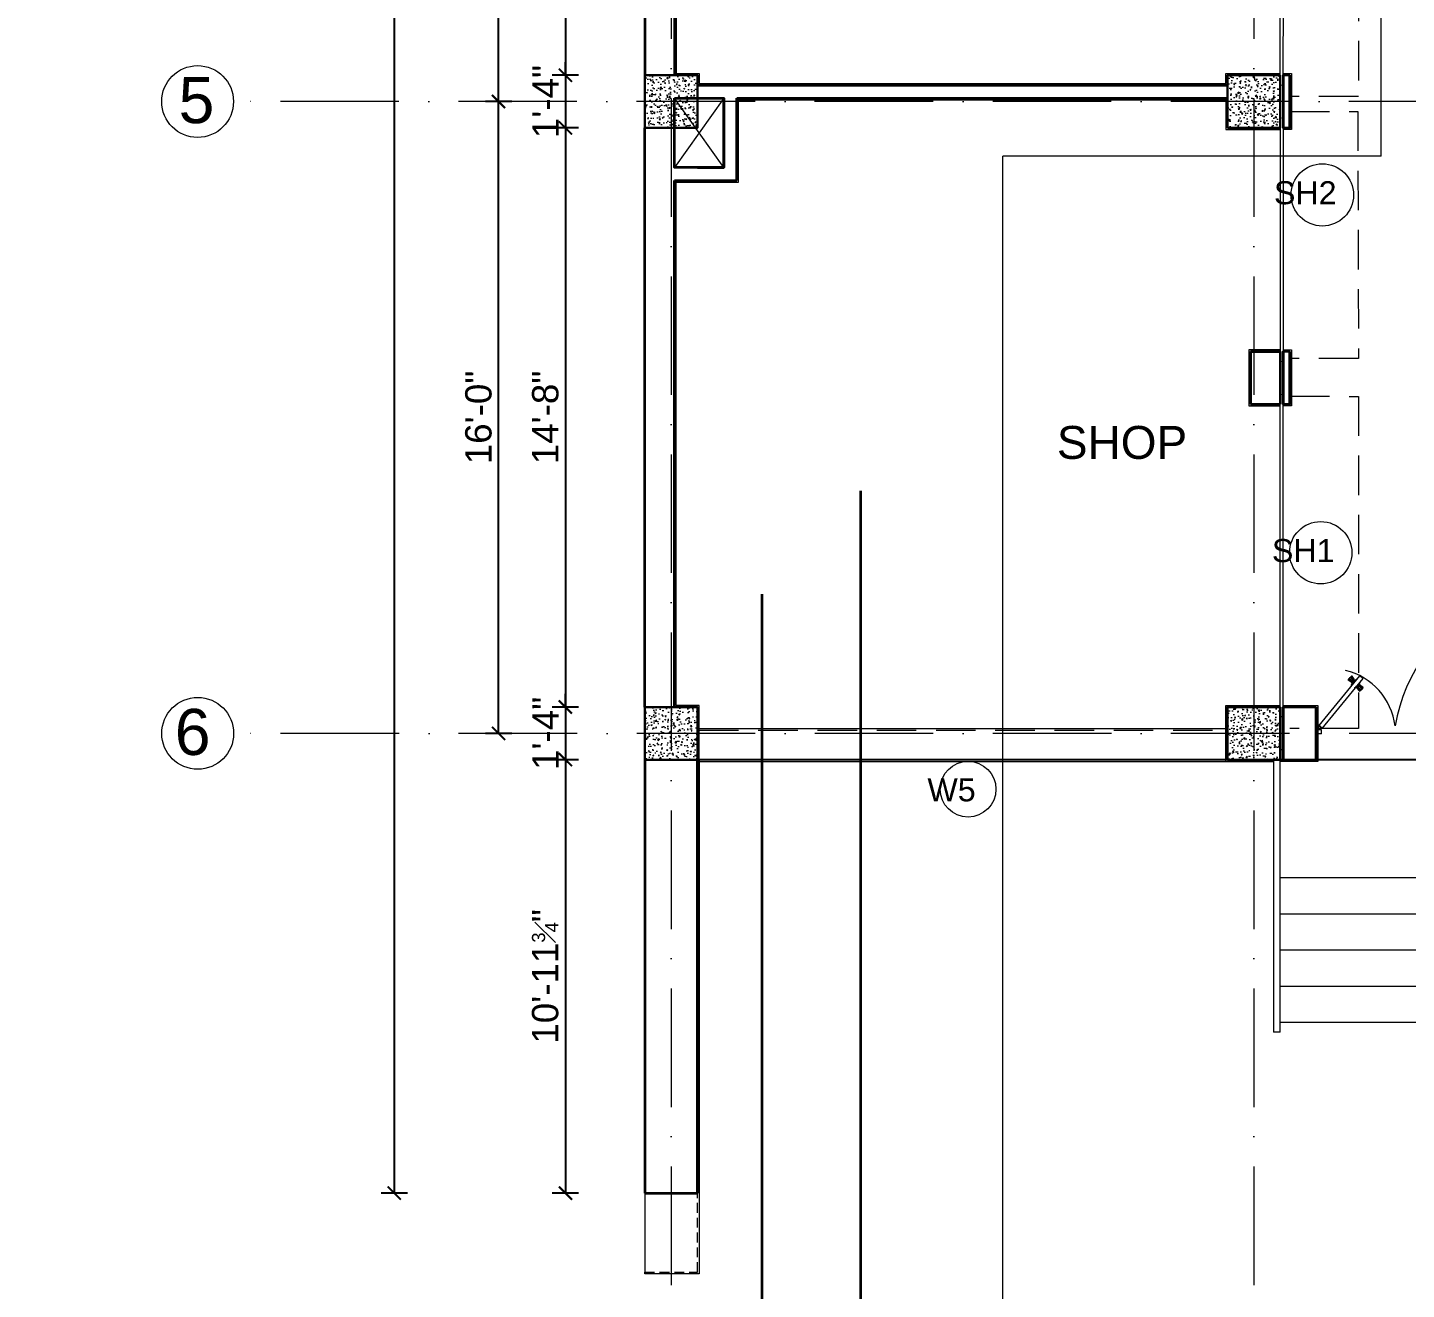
# Model space of a CAD drawing. Header units: inches. Extents: x 10755 to 33653, y -10992 to 10708.
# Drawn here: x 12733.7 to 13152.6, y 6065.8 to 6449.3 of the extents above; entities that cross this region are included whole.
import ezdxf

# ---------------------------------------------------------------- set-up
doc = ezdxf.new("R2010")
doc.units = ezdxf.units.IN
doc.header["$MEASUREMENT"] = 0
doc.linetypes.add('ACAD_ISO10W100', pattern=[18, 12, -3, 0, -3])
doc.linetypes.add('HIDDEN', pattern=[0.375, 0.25, -0.125])
for name, color, linetype, lineweight in [('centerline', 9, 'ACAD_ISO10W100', 5), ('col', 1, 'Continuous', 30), ('dim', 6, 'Continuous', 13), ('dimension center - 8', 134, 'Continuous', 13), ('dimension element- 8', 5, 'Continuous', 13), ('dimension overall - 8', 185, 'Continuous', 13), ('DIMINSION', 5, 'Continuous', 15), ('door', 15, 'Continuous', 18), ('hatch', 33, 'Continuous', 5), ('hatch 2', 8, 'Continuous', 13), ('hatch- rcc', 252, 'Continuous', 5), ('PLASTER', 50, 'Continuous', 9), ('railing', 33, 'Continuous', 15), ('rs', 102, 'Continuous', 15), ('Section line-1-8', 172, 'Continuous', 35), ('SECTION LINE1', 6, 'Continuous', 18), ('sill line', 21, 'Continuous', 20), ('STAIRCASE', 143, 'Continuous', 15), ('title text 1', 113, 'Continuous', 25), ('wall', 1, 'Continuous', 35)]:
    doc.layers.add(name, color=color, linetype=linetype, lineweight=lineweight)
doc.layers.add('T-TEXT', color=230, linetype='Continuous')
doc.layers.get('DIMINSION').off()
doc.styles.add('Prajwal', font='stylu.ttf', dxfattribs={"height": 9})
doc.styles.get("Standard").update_dxf_attribs({"font": 'arial.ttf'})
doc.styles.add('suren', font='times.ttf', dxfattribs={"height": 4})
doc.dimstyles.new('S8', dxfattribs={"dimscale": 8, "dimtxt": 1, "dimasz": 0.5, "dimexe": 0.5, "dimexo": 0.5, "dimgap": 0.25, "dimtad": 1, "dimzin": 3, "dimdsep": 46, "dimlunit": 4, "dimtxsty": 'Standard', "dimblk": 'ARCHTICK', "dimcen": 0, "dimclrd": 256, "dimclre": 256, "dimclrt": 6, "dimadec": 0, "dimazin": 0, "dimtfac": 0.5, "dimtix": 1, "dimtmove": 1, "dimatfit": 3, "dimfxl": 0.5, "dimfxlon": 1, "dimfrac": 1, "dimtolj": 1, "dimtzin": 0, "dimarcsym": 1})

# ---------------------------------------------------------------- blocks, each defined once
blk = doc.blocks.new('ETERWEWE')
at = {"layer": 'hatch- rcc', "linetype": 'Continuous', "ltscale": 30}
h = blk.add_hatch(dxfattribs=at)
h.set_pattern_fill('AR-CONC', color=256, scale=0.5, style=0)
h.set_pattern_definition([(50, (0, 0), (3.586300913, -0.313760675), [0.375, -4.125]), (355, (0, 0), (-0.69375667, 3.76096067), [0.3, -3.3]), (100.4514445, (0.299, -0.026), (2.89254423, 3.447199955), [0.31870096, -3.50571056]), (46.1842, (0, 1), (5.33620665, -0.8275964), [0.5625, -6.1875]), (96.6356355, (0.4447, 0.931), (4.67330973, 4.870593), [0.47805171, -5.2585688]), (351.184164, (0, 1), (4.67330973, 4.870593), [0.45, -4.95]), (21, (0.5, 0.75), (2.98453526, -2.013094453), [0.375, -4.125]), (326, (0.5, 0.75), (1.21657666, 3.625750225), [0.3, -3.3]), (71.4514447, (0.7487, 0.5822), (4.20111188, 1.612655764), [0.31870095, -3.50571056]), (37.5, (0, 0), (0.060799277, 1.664469269), [0, -3.26, 0, -3.35, 0, -3.3125]), (7.5, (0, 0), (1.315347687, 1.97205856), [0, -1.91, 0, -3.185, 0, -1.2625]), (327.5, (-1.115, 0), (2.669112181, -0.112774359), [0, -1.25, 0, -3.9, 0, -5.175]), (317.5, (-1.615, 0), (2.915930847, 0.50052491), [0, -1.625, 0, -2.59, 0, -3.675])])
h.paths.add_polyline_path([(159423.23, -3794.58), (159439.23, -3794.58), (159439.23, -3778.58), (159423.23, -3778.58)])
at = {"layer": 'col', "linetype": 'Continuous', "ltscale": 30}
blk.add_lwpolyline([(159423.23, -3794.58), (159423.23, -3778.58), (159439.23, -3778.58), (159439.23, -3794.58), (159423.23, -3794.58)], dxfattribs=at)
blk = doc.blocks.new('wewerrr')
at = {"layer": 'DIMINSION', "linetype": 'Continuous'}
for p in [(16886.62, -757.81), (16886.62, -757.81), (17063.62, -757.81), (17063.62, -757.81), (16886.62, -949.81), (16886.62, -949.81), (17063.62, -949.81), (17063.62, -949.81)]:
    blk.add_blockref('ETERWEWE', p, dxfattribs=at)
blk = doc.blocks.new('EWEWRTT')
at = {"layer": 'centerline', "ltscale": 3}
for p, q in [((176317.85, -3623.75), (176317.85, -4988.85)), ((176494.85, -3623.75), (176494.85, -4988.85)), ((176830.26, -4544.4), (176184.91, -4544.4)), ((176830.31, -4736.4), (176184.95, -4736.4))]:
    blk.add_line(p, q, dxfattribs=at)
at = {"layer": 'centerline', "linetype": 'Continuous'}
for centre in [(176174, -4544.4), (176174.04, -4736.4)]:
    blk.add_circle(centre, 10.91, dxfattribs=at)
at = {"layer": 'T-TEXT', "ltscale": 100, "char_height": 14, "width": 12.944, "attachment_point": 3, "style": 'suren'}
for s, insert in [('{\\fArial|b0|i0|c0|p34;5}', (176179.1, -4536.96)), ('{\\fArial|b0|i0|c0|p34;6}', (176177.94, -4728.96))]:
    blk.add_mtext(s, dxfattribs=dict(at, insert=insert))
blk = doc.blocks.new('_ArchTick')
at = {"color": 0, "const_width": 0.15}
blk.add_lwpolyline([(-0.5, -0.5), (0.5, 0.5)], dxfattribs=at)
blk = doc.blocks.new('*D817')
at = {"layer": 'Defpoints', "color": 0, "transparency": 16777216}
for p in [(12876.79, 6426.82), (12916.31, 6426.82), (12921.19, 6234.82)]:
    blk.add_point(p, dxfattribs=at)
at = {"layer": 'dimension center - 8', "lineweight": -2, "transparency": 16777216}
for p, q in [((12880.79, 6426.82), (12872.79, 6426.82)), ((12876.79, 6234.82), (12876.79, 6426.82)), ((12880.79, 6234.82), (12872.79, 6234.82))]:
    blk.add_line(p, q, dxfattribs=at)
at = {"layer": 'dimension center - 8', "lineweight": -2, "transparency": 16777216, "xscale": 4, "yscale": 4, "zscale": 4}
for p, rotation in [((12876.79, 6426.82), 90), ((12876.79, 6234.82), 270)]:
    blk.add_blockref('_ArchTick', p, dxfattribs=dict(at, rotation=rotation))
at = {"layer": 'dimension center - 8', "color": 6, "transparency": 16777216, "insert": (12870.7, 6330.82), "char_height": 8, "attachment_point": 5, "rotation": 90}
blk.add_mtext('\\A1;16\'-0"', dxfattribs=at)
blk = doc.blocks.new('*D813')
at = {"layer": 'Defpoints', "color": 0, "transparency": 16777216}
for p in [(12921.19, 6658.82), (12897.09, 6434.82), (12921.19, 6434.82)]:
    blk.add_point(p, dxfattribs=at)
at = {"layer": 'dimension element- 8', "lineweight": -2, "transparency": 16777216}
for p, q in [((12901.09, 6658.82), (12893.09, 6658.82)), ((12897.09, 6658.82), (12897.09, 6434.82)), ((12901.09, 6434.82), (12893.09, 6434.82))]:
    blk.add_line(p, q, dxfattribs=at)
at = {"layer": 'dimension element- 8', "lineweight": -2, "transparency": 16777216, "xscale": 4, "yscale": 4, "zscale": 4}
for p, rotation in [((12897.09, 6658.82), 90), ((12897.09, 6434.82), 270)]:
    blk.add_blockref('_ArchTick', p, dxfattribs=dict(at, rotation=rotation))
at = {"layer": 'dimension element- 8', "color": 6, "transparency": 16777216, "insert": (12891.01, 6546.82), "char_height": 8, "attachment_point": 5, "rotation": 90}
blk.add_mtext('\\A1;18\'-8"', dxfattribs=at)
blk = doc.blocks.new('*D814')
at = {"layer": 'Defpoints', "color": 0, "transparency": 16777216}
for p in [(12921.19, 6434.82), (12897.09, 6418.82), (12921.19, 6418.82)]:
    blk.add_point(p, dxfattribs=at)
at = {"layer": 'dimension element- 8', "lineweight": -2, "transparency": 16777216}
for p, q in [((12897.09, 6434.82), (12897.09, 6438.82)), ((12901.09, 6434.82), (12893.09, 6434.82)), ((12897.09, 6434.82), (12897.09, 6418.82)), ((12901.09, 6418.82), (12893.09, 6418.82)), ((12897.09, 6418.82), (12897.09, 6414.82))]:
    blk.add_line(p, q, dxfattribs=at)
at = {"layer": 'dimension element- 8', "lineweight": -2, "transparency": 16777216, "xscale": 4, "yscale": 4, "zscale": 4}
for p, rotation in [((12897.09, 6434.82), 270), ((12897.09, 6418.82), 90)]:
    blk.add_blockref('_ArchTick', p, dxfattribs=dict(at, rotation=rotation))
at = {"layer": 'dimension element- 8', "color": 6, "transparency": 16777216, "insert": (12891.07, 6426.82), "char_height": 8, "attachment_point": 5, "rotation": 90}
blk.add_mtext('\\A1;1\'-4"', dxfattribs=at)
blk = doc.blocks.new('*D815')
at = {"layer": 'Defpoints', "color": 0, "transparency": 16777216}
for p in [(12921.19, 6418.82), (12897.09, 6242.82), (12921.25, 6242.82)]:
    blk.add_point(p, dxfattribs=at)
at = {"layer": 'dimension element- 8', "lineweight": -2, "transparency": 16777216}
for p, q in [((12901.09, 6418.82), (12893.09, 6418.82)), ((12897.09, 6418.82), (12897.09, 6242.82)), ((12901.09, 6242.82), (12893.09, 6242.82))]:
    blk.add_line(p, q, dxfattribs=at)
at = {"layer": 'dimension element- 8', "lineweight": -2, "transparency": 16777216, "xscale": 4, "yscale": 4, "zscale": 4}
for p, rotation in [((12897.09, 6418.82), 90), ((12897.09, 6242.82), 270)]:
    blk.add_blockref('_ArchTick', p, dxfattribs=dict(at, rotation=rotation))
at = {"layer": 'dimension element- 8', "color": 6, "transparency": 16777216, "insert": (12891.01, 6330.82), "char_height": 8, "attachment_point": 5, "rotation": 90}
blk.add_mtext('\\A1;14\'-8"', dxfattribs=at)
blk = doc.blocks.new('*D816')
at = {"layer": 'Defpoints', "color": 0, "transparency": 16777216}
for p in [(12921.25, 6242.82), (12897.09, 6226.82), (12921.19, 6226.82)]:
    blk.add_point(p, dxfattribs=at)
at = {"layer": 'dimension element- 8', "lineweight": -2, "transparency": 16777216}
for p, q in [((12897.09, 6242.82), (12897.09, 6246.82)), ((12901.09, 6242.82), (12893.09, 6242.82)), ((12897.09, 6242.82), (12897.09, 6226.82)), ((12901.09, 6226.82), (12893.09, 6226.82)), ((12897.09, 6226.82), (12897.09, 6222.82))]:
    blk.add_line(p, q, dxfattribs=at)
at = {"layer": 'dimension element- 8', "lineweight": -2, "transparency": 16777216, "xscale": 4, "yscale": 4, "zscale": 4}
for p, rotation in [((12897.09, 6242.82), 270), ((12897.09, 6226.82), 90)]:
    blk.add_blockref('_ArchTick', p, dxfattribs=dict(at, rotation=rotation))
at = {"layer": 'dimension element- 8', "color": 6, "transparency": 16777216, "insert": (12891.07, 6234.82), "char_height": 8, "attachment_point": 5, "rotation": 90}
blk.add_mtext('\\A1;1\'-4"', dxfattribs=at)
blk = doc.blocks.new('*D818')
at = {"layer": 'Defpoints', "color": 0, "transparency": 16777216}
for p in [(12876.79, 6666.82), (12921.19, 6666.82), (12916.31, 6426.82)]:
    blk.add_point(p, dxfattribs=at)
at = {"layer": 'dimension center - 8', "lineweight": -2, "transparency": 16777216}
for p, q in [((12880.79, 6666.82), (12872.79, 6666.82)), ((12876.79, 6426.82), (12876.79, 6666.82)), ((12880.79, 6426.82), (12872.79, 6426.82))]:
    blk.add_line(p, q, dxfattribs=at)
at = {"layer": 'dimension center - 8', "lineweight": -2, "transparency": 16777216, "xscale": 4, "yscale": 4, "zscale": 4}
for p, rotation in [((12876.79, 6666.82), 90), ((12876.79, 6426.82), 270)]:
    blk.add_blockref('_ArchTick', p, dxfattribs=dict(at, rotation=rotation))
at = {"layer": 'dimension center - 8', "color": 6, "transparency": 16777216, "insert": (12870.7, 6546.82), "char_height": 8, "attachment_point": 5, "rotation": 90}
blk.add_mtext('\\A1;20\'-0"', dxfattribs=at)
blk = doc.blocks.new('*D822')
at = {"layer": 'Defpoints', "color": 0, "transparency": 16777216}
for p in [(12921.19, 7245.82), (12845.07, 6095.11), (12921.19, 6095.11)]:
    blk.add_point(p, dxfattribs=at)
at = {"layer": 'dimension overall - 8', "lineweight": -2, "transparency": 16777216}
for p, q in [((12849.07, 7245.82), (12841.07, 7245.82)), ((12845.07, 7245.82), (12845.07, 6095.11)), ((12849.07, 6095.11), (12841.07, 6095.11))]:
    blk.add_line(p, q, dxfattribs=at)
at = {"layer": 'dimension overall - 8', "lineweight": -2, "transparency": 16777216, "xscale": 4, "yscale": 4, "zscale": 4}
for p, rotation in [((12845.07, 7245.82), 90), ((12845.07, 6095.11), 270)]:
    blk.add_blockref('_ArchTick', p, dxfattribs=dict(at, rotation=rotation))
at = {"layer": 'dimension overall - 8', "color": 6, "transparency": 16777216, "insert": (12838.96, 6670.46), "char_height": 8, "attachment_point": 5, "rotation": 90}
blk.add_mtext('\\A1;95\'-10{\\H0.500000x;\\S3#4;}"', dxfattribs=at)
blk = doc.blocks.new('*D845')
at = {"layer": 'Defpoints', "color": 0, "transparency": 16777216}
for p in [(12921.19, 6095.11), (12937.19, 6095.11), (12937.19, 6028.48)]:
    blk.add_point(p, dxfattribs=at)
at = {"layer": 'dimension element- 8', "lineweight": -2, "transparency": 16777216}
for p, q in [((12921.19, 6032.48), (12921.19, 6024.48)), ((12937.19, 6032.48), (12937.19, 6024.48)), ((12921.19, 6028.48), (12917.19, 6028.48)), ((12921.19, 6028.48), (12937.19, 6028.48)), ((12937.19, 6028.48), (12941.19, 6028.48))]:
    blk.add_line(p, q, dxfattribs=at)
at = {"layer": 'dimension element- 8', "lineweight": -2, "transparency": 16777216, "xscale": 4, "yscale": 4, "zscale": 4}
blk.add_blockref('_ArchTick', (12921.19, 6028.48), dxfattribs=at)
at = {"layer": 'dimension element- 8', "lineweight": -2, "transparency": 16777216, "xscale": 4, "yscale": 4, "zscale": 4, "rotation": 180}
blk.add_blockref('_ArchTick', (12937.19, 6028.48), dxfattribs=at)
at = {"layer": 'dimension element- 8', "color": 6, "transparency": 16777216, "insert": (12929.19, 6034.5), "char_height": 8, "attachment_point": 5}
blk.add_mtext('\\A1;1\'-4"', dxfattribs=at)
blk = doc.blocks.new('*D846')
at = {"layer": 'Defpoints', "color": 0, "transparency": 16777216}
for p in [(13098.19, 6226.82), (12937.19, 6095.11), (13098.19, 6028.48)]:
    blk.add_point(p, dxfattribs=at)
at = {"layer": 'dimension element- 8', "lineweight": -2, "transparency": 16777216}
for p, q in [((12937.19, 6032.48), (12937.19, 6024.48)), ((13098.19, 6032.48), (13098.19, 6024.48)), ((12937.19, 6028.48), (13098.19, 6028.48))]:
    blk.add_line(p, q, dxfattribs=at)
at = {"layer": 'dimension element- 8', "lineweight": -2, "transparency": 16777216, "xscale": 4, "yscale": 4, "zscale": 4, "rotation": 180}
blk.add_blockref('_ArchTick', (12937.19, 6028.48), dxfattribs=at)
at = {"layer": 'dimension element- 8', "lineweight": -2, "transparency": 16777216, "xscale": 4, "yscale": 4, "zscale": 4}
blk.add_blockref('_ArchTick', (13098.19, 6028.48), dxfattribs=at)
at = {"layer": 'dimension element- 8', "color": 6, "transparency": 16777216, "insert": (13017.69, 6034.57), "char_height": 8, "attachment_point": 5}
blk.add_mtext('\\A1;13\'-5"', dxfattribs=at)
blk = doc.blocks.new('*D847')
at = {"layer": 'Defpoints', "color": 0, "transparency": 16777216}
for p in [(13098.19, 6226.82), (13114.19, 6226.82), (13114.19, 6028.48)]:
    blk.add_point(p, dxfattribs=at)
at = {"layer": 'dimension element- 8', "lineweight": -2, "transparency": 16777216}
for p, q in [((13098.19, 6032.48), (13098.19, 6024.48)), ((13114.19, 6032.48), (13114.19, 6024.48)), ((13098.19, 6028.48), (13094.19, 6028.48)), ((13098.19, 6028.48), (13114.19, 6028.48)), ((13114.19, 6028.48), (13118.19, 6028.48))]:
    blk.add_line(p, q, dxfattribs=at)
at = {"layer": 'dimension element- 8', "lineweight": -2, "transparency": 16777216, "xscale": 4, "yscale": 4, "zscale": 4}
blk.add_blockref('_ArchTick', (13098.19, 6028.48), dxfattribs=at)
at = {"layer": 'dimension element- 8', "lineweight": -2, "transparency": 16777216, "xscale": 4, "yscale": 4, "zscale": 4, "rotation": 180}
blk.add_blockref('_ArchTick', (13114.19, 6028.48), dxfattribs=at)
at = {"layer": 'dimension element- 8', "color": 6, "transparency": 16777216, "insert": (13106.19, 6034.5), "char_height": 8, "attachment_point": 5}
blk.add_mtext('\\A1;1\'-4"', dxfattribs=at)
blk = doc.blocks.new('*D848')
at = {"layer": 'Defpoints', "color": 0, "transparency": 16777216}
for p in [(13114.19, 6226.82), (13125.15, 6226.82), (13125.15, 6028.48)]:
    blk.add_point(p, dxfattribs=at)
at = {"layer": 'dimension element- 8', "lineweight": -2, "transparency": 16777216}
for p, q in [((13114.19, 6032.48), (13114.19, 6024.48)), ((13125.15, 6032.48), (13125.15, 6024.48)), ((13114.19, 6028.48), (13110.19, 6028.48)), ((13114.19, 6028.48), (13125.15, 6028.48)), ((13125.15, 6028.48), (13129.15, 6028.48))]:
    blk.add_line(p, q, dxfattribs=at)
at = {"layer": 'dimension element- 8', "lineweight": -2, "transparency": 16777216, "xscale": 4, "yscale": 4, "zscale": 4}
blk.add_blockref('_ArchTick', (13114.19, 6028.48), dxfattribs=at)
at = {"layer": 'dimension element- 8', "lineweight": -2, "transparency": 16777216, "xscale": 4, "yscale": 4, "zscale": 4, "rotation": 180}
blk.add_blockref('_ArchTick', (13125.15, 6028.48), dxfattribs=at)
at = {"layer": 'dimension element- 8', "color": 6, "transparency": 16777216, "insert": (13119.67, 6034.5), "char_height": 8, "attachment_point": 5}
blk.add_mtext('\\A1;11"', dxfattribs=at)
blk = doc.blocks.new('*D849')
at = {"layer": 'Defpoints', "color": 0, "transparency": 16777216}
for p in [(13125.15, 6226.82), (13197.16, 6130.82), (13197.16, 6028.48)]:
    blk.add_point(p, dxfattribs=at)
at = {"layer": 'dimension element- 8', "lineweight": -2, "transparency": 16777216}
for p, q in [((13125.15, 6032.48), (13125.15, 6024.48)), ((13197.16, 6032.48), (13197.16, 6024.48)), ((13125.15, 6028.48), (13197.16, 6028.48))]:
    blk.add_line(p, q, dxfattribs=at)
at = {"layer": 'dimension element- 8', "lineweight": -2, "transparency": 16777216, "xscale": 4, "yscale": 4, "zscale": 4, "rotation": 180}
blk.add_blockref('_ArchTick', (13125.15, 6028.48), dxfattribs=at)
at = {"layer": 'dimension element- 8', "lineweight": -2, "transparency": 16777216, "xscale": 4, "yscale": 4, "zscale": 4}
blk.add_blockref('_ArchTick', (13197.16, 6028.48), dxfattribs=at)
at = {"layer": 'dimension element- 8', "color": 6, "transparency": 16777216, "insert": (13161.16, 6034.57), "char_height": 8, "attachment_point": 5}
blk.add_mtext('\\A1;6\'-0"', dxfattribs=at)
blk = doc.blocks.new('*D861')
at = {"layer": 'Defpoints', "color": 0, "transparency": 16777216}
for p in [(12921.19, 6095.11), (13339.14, 6095.11), (12921.19, 5973.78)]:
    blk.add_point(p, dxfattribs=at)
at = {"layer": 'dimension overall - 8', "lineweight": -2, "transparency": 16777216}
for p, q in [((12921.19, 5977.78), (12921.19, 5969.78)), ((13339.14, 5977.78), (13339.14, 5969.78)), ((13339.14, 5973.78), (12921.19, 5973.78))]:
    blk.add_line(p, q, dxfattribs=at)
at = {"layer": 'dimension overall - 8', "lineweight": -2, "transparency": 16777216, "xscale": 4, "yscale": 4, "zscale": 4, "rotation": 180}
blk.add_blockref('_ArchTick', (12921.19, 5973.78), dxfattribs=at)
at = {"layer": 'dimension overall - 8', "lineweight": -2, "transparency": 16777216, "xscale": 4, "yscale": 4, "zscale": 4}
blk.add_blockref('_ArchTick', (13339.14, 5973.78), dxfattribs=at)
at = {"layer": 'dimension overall - 8', "color": 6, "transparency": 16777216, "insert": (13130.16, 5979.87), "char_height": 8, "attachment_point": 5}
blk.add_mtext('\\A1;34\'-10"', dxfattribs=at)
blk = doc.blocks.new('*D892')
at = {"layer": 'Defpoints', "color": 0, "transparency": 16777216}
for p in [(12921.19, 6226.82), (12897.09, 6095.11), (12921.19, 6095.11)]:
    blk.add_point(p, dxfattribs=at)
at = {"layer": 'dimension element- 8', "lineweight": -2, "transparency": 16777216}
for p, q in [((12901.09, 6226.82), (12893.09, 6226.82)), ((12897.09, 6226.82), (12897.09, 6095.11)), ((12901.09, 6095.11), (12893.09, 6095.11))]:
    blk.add_line(p, q, dxfattribs=at)
at = {"layer": 'dimension element- 8', "lineweight": -2, "transparency": 16777216, "xscale": 4, "yscale": 4, "zscale": 4}
for p, rotation in [((12897.09, 6226.82), 90), ((12897.09, 6095.11), 270)]:
    blk.add_blockref('_ArchTick', p, dxfattribs=dict(at, rotation=rotation))
at = {"layer": 'dimension element- 8', "color": 6, "transparency": 16777216, "insert": (12890.98, 6160.96), "char_height": 8, "attachment_point": 5, "rotation": 90}
blk.add_mtext('\\A1;10\'-11{\\H0.500000x;\\S3#4;}"', dxfattribs=at)
blk = doc.blocks.new('WEQQWQW')
at = {"layer": 'SECTION LINE1', "linetype": 'Continuous', "ltscale": 30}
for p, q in [((177367.99, -4560.95), (177367.99, -3517.55)), ((177253.09, -5101.89), (177253.09, -4560.95)), ((177367.99, -4560.95), (177253.09, -4560.95))]:
    blk.add_line(p, q, dxfattribs=at)
blk = doc.blocks.new('s22')
at = {"layer": 'Section line-1-8', "linetype": 'Continuous'}
for p, q in [((13885.15, 5922.72), (13885.15, 6308.55)), ((13855.15, 5891.29), (13855.15, 6277.12))]:
    blk.add_line(p, q, dxfattribs=at)
blk = doc.blocks.new('*D3622')
at = {"layer": 'Defpoints', "color": 0, "transparency": 16777216}
for p in [(10864.08, 6434.82), (31531.53, 6434.82), (31551.39, 6095.11)]:
    blk.add_point(p, dxfattribs=at)
at = {"layer": 'dim', "lineweight": -2, "transparency": 16777216}
for p, q in [((31527.53, 6434.82), (31535.53, 6434.82)), ((31531.53, 6095.11), (31531.53, 6434.82)), ((31535.53, 6095.11), (31527.53, 6095.11))]:
    blk.add_line(p, q, dxfattribs=at)
at = {"layer": 'dim', "lineweight": -2, "transparency": 16777216, "xscale": 4, "yscale": 4, "zscale": 4}
for p, rotation in [((31531.53, 6434.82), 90), ((31531.53, 6095.11), 270)]:
    blk.add_blockref('_ArchTick', p, dxfattribs=dict(at, rotation=rotation))
at = {"layer": 'dim', "color": 6, "transparency": 16777216, "insert": (31525.42, 6264.96), "char_height": 8, "attachment_point": 5, "rotation": 90}
blk.add_mtext('\\A1;28\'-3{\\H0.500000x;\\S3#4;}"', dxfattribs=at)

msp = doc.modelspace()

# ---------------------------------------------------------------- linework, layer by layer
at = {"layer": 'Defpoints'}
for points in [[(13339.14, 7225.819), (13339.14, 6333.865), (13206.116, 6333.821), (13206.116, 6226.819), (12921.191, 6226.819), (12921.193, 7225.819), (13339.138, 7225.819)], [(12928.191, 6434.819), (12937.191, 6434.819), (12937.191, 6418.819), (12928.191, 6418.819)], [(12928.191, 6226.819), (12937.191, 6226.819), (12937.191, 6242.819), (12928.191, 6242.819)]]:
    msp.add_lwpolyline(points, dxfattribs=at)
at = {"layer": 'door', "color": 2}
for p, q in [((13126.091, 6237.18), (13138.483, 6252.313)), ((13126.091, 6237.18), (13138.483, 6252.313)), ((13139.324, 6251.471), (13126.929, 6236.342)), ((13139.324, 6251.471), (13126.929, 6236.342)), ((13135.249, 6251.539), (13135.232, 6251.556)), ((13135.249, 6251.539), (13135.232, 6251.556)), ((13139.324, 6251.471), (13138.483, 6252.313)), ((13139.324, 6251.471), (13138.483, 6252.313)), ((13138.761, 6248.027), (13138.778, 6248.01)), ((13138.761, 6248.027), (13138.778, 6248.01)), ((13125.147, 6237.087), (13125.147, 6234.626)), ((13125.885, 6237.087), (13125.147, 6237.087)), ((13125.147, 6237.087), (13125.147, 6234.626)), ((13125.885, 6237.087), (13125.147, 6237.087)), ((13126.787, 6234.626), (13125.147, 6234.626)), ((13126.787, 6234.626), (13125.147, 6234.626)), ((13125.885, 6236.18), (13125.885, 6237.133)), ((13125.885, 6236.18), (13125.885, 6237.133)), ((13125.967, 6236.18), (13125.885, 6236.18)), ((13125.967, 6236.18), (13125.885, 6236.18)), ((13125.967, 6236.18), (13125.967, 6237.097)), ((13125.967, 6236.18), (13125.967, 6237.097)), ((13125.967, 6235.857), (13125.967, 6236.18)), ((13125.967, 6235.857), (13125.967, 6236.18)), ((13126.787, 6235.857), (13125.967, 6235.857)), ((13126.787, 6235.857), (13125.967, 6235.857)), ((13126.929, 6236.342), (13126.091, 6237.18)), ((13126.929, 6236.342), (13126.091, 6237.18)), ((13126.762, 6236.509), (13126.114, 6237.157)), ((13126.762, 6236.509), (13126.114, 6237.157)), ((13126.82, 6236.567), (13126.146, 6237.241)), ((13126.82, 6236.567), (13126.146, 6237.241)), ((13126.82, 6236.567), (13126.762, 6236.509)), ((13126.82, 6236.567), (13126.762, 6236.509)), ((13126.787, 6234.626), (13126.787, 6235.857)), ((13126.787, 6234.626), (13126.787, 6235.857))]:
    msp.add_line(p, q, dxfattribs=at)
at = {"layer": 'door', "color": 8}
for p, q in [((13135.838, 6250.338), (13134.893, 6251.101)), ((13135.838, 6250.338), (13134.893, 6251.101)), ((13135.902, 6250.392), (13134.939, 6251.169)), ((13135.902, 6250.392), (13134.939, 6251.169)), ((13136.015, 6250.506), (13135.089, 6251.32)), ((13136.015, 6250.506), (13135.089, 6251.32)), ((13135.384, 6251.709), (13135.232, 6251.556)), ((13135.384, 6251.709), (13135.232, 6251.556)), ((13136.158, 6250.648), (13135.262, 6251.493)), ((13136.158, 6250.648), (13135.262, 6251.493)), ((13135.384, 6251.709), (13135.537, 6251.862)), ((13135.384, 6251.709), (13135.537, 6251.862)), ((13135.554, 6251.845), (13135.537, 6251.862)), ((13135.554, 6251.845), (13135.537, 6251.862)), ((13136.442, 6250.932), (13135.601, 6251.831)), ((13136.442, 6250.932), (13135.601, 6251.831)), ((13136.588, 6251.078), (13135.774, 6252.004)), ((13136.588, 6251.078), (13135.774, 6252.004)), ((13136.702, 6251.192), (13135.924, 6252.155)), ((13136.702, 6251.192), (13135.924, 6252.155)), ((13135.967, 6249.705), (13136.307, 6250.23)), ((13135.967, 6249.705), (13136.307, 6250.23)), ((13136.756, 6251.256), (13135.992, 6252.201)), ((13136.756, 6251.256), (13135.992, 6252.201)), ((13136.231, 6250.364), (13136.117, 6250.478)), ((13136.231, 6250.364), (13136.117, 6250.478)), ((13136.256, 6250.389), (13136.142, 6250.503)), ((13136.256, 6250.389), (13136.142, 6250.503)), ((13136.186, 6249.923), (13136.385, 6250.309)), ((13136.186, 6249.923), (13136.385, 6250.309)), ((13136.309, 6250.441), (13136.194, 6250.556)), ((13136.309, 6250.441), (13136.194, 6250.556)), ((13136.39, 6250.522), (13136.275, 6250.637)), ((13136.39, 6250.522), (13136.275, 6250.637)), ((13136.417, 6250.154), (13136.471, 6250.394)), ((13136.417, 6250.154), (13136.471, 6250.394)), ((13136.571, 6250.704), (13136.457, 6250.819)), ((13136.571, 6250.704), (13136.457, 6250.819)), ((13136.653, 6250.785), (13136.538, 6250.9)), ((13136.653, 6250.785), (13136.538, 6250.9)), ((13136.601, 6250.338), (13136.564, 6250.487)), ((13136.601, 6250.338), (13136.564, 6250.487)), ((13136.705, 6250.837), (13136.59, 6250.952)), ((13136.705, 6250.837), (13136.59, 6250.952)), ((13136.755, 6250.493), (13136.606, 6250.53)), ((13136.755, 6250.493), (13136.606, 6250.53)), ((13136.73, 6250.862), (13136.615, 6250.977)), ((13136.73, 6250.862), (13136.615, 6250.977)), ((13136.94, 6250.677), (13136.699, 6250.623)), ((13136.94, 6250.677), (13136.699, 6250.623)), ((13137.17, 6250.908), (13136.785, 6250.709)), ((13137.17, 6250.908), (13136.785, 6250.709)), ((13137.389, 6251.127), (13136.863, 6250.787)), ((13137.389, 6251.127), (13136.863, 6250.787)), ((13138.349, 6250.167), (13138.009, 6249.641)), ((13138.349, 6250.167), (13138.009, 6249.641)), ((13136.926, 6248.745), (13137.452, 6249.085)), ((13136.926, 6248.745), (13137.452, 6249.085)), ((13137.145, 6248.964), (13137.531, 6249.163)), ((13137.145, 6248.964), (13137.531, 6249.163)), ((13137.376, 6249.195), (13137.616, 6249.249)), ((13137.376, 6249.195), (13137.616, 6249.249)), ((13137.56, 6249.379), (13137.709, 6249.342)), ((13137.56, 6249.379), (13137.709, 6249.342)), ((13137.56, 6248.616), (13138.323, 6247.671)), ((13137.56, 6248.616), (13138.323, 6247.671)), ((13137.586, 6249.009), (13137.7, 6248.895)), ((13137.586, 6249.009), (13137.7, 6248.895)), ((13137.611, 6249.034), (13137.725, 6248.92)), ((13137.611, 6249.034), (13137.725, 6248.92)), ((13137.614, 6248.68), (13138.391, 6247.717)), ((13137.614, 6248.68), (13138.391, 6247.717)), ((13137.663, 6249.087), (13137.778, 6248.972)), ((13137.663, 6249.087), (13137.778, 6248.972)), ((13137.715, 6249.533), (13137.752, 6249.384)), ((13137.715, 6249.533), (13137.752, 6249.384)), ((13137.727, 6248.793), (13138.542, 6247.867)), ((13137.727, 6248.793), (13138.542, 6247.867)), ((13137.744, 6249.168), (13137.859, 6249.053)), ((13137.744, 6249.168), (13137.859, 6249.053)), ((13137.899, 6249.718), (13137.845, 6249.477)), ((13137.899, 6249.718), (13137.845, 6249.477)), ((13137.87, 6248.936), (13138.715, 6248.04)), ((13137.87, 6248.936), (13138.715, 6248.04)), ((13137.926, 6249.35), (13138.04, 6249.235)), ((13137.926, 6249.35), (13138.04, 6249.235)), ((13138.13, 6249.948), (13137.931, 6249.563)), ((13138.13, 6249.948), (13137.931, 6249.563)), ((13138.007, 6249.431), (13138.122, 6249.316)), ((13138.007, 6249.431), (13138.122, 6249.316)), ((13138.059, 6249.483), (13138.174, 6249.368)), ((13138.059, 6249.483), (13138.174, 6249.368)), ((13138.084, 6249.508), (13138.199, 6249.393)), ((13138.084, 6249.508), (13138.199, 6249.393)), ((13138.154, 6249.22), (13139.053, 6248.379)), ((13138.154, 6249.22), (13139.053, 6248.379)), ((13138.3, 6249.366), (13139.226, 6248.552)), ((13138.3, 6249.366), (13139.226, 6248.552)), ((13138.414, 6249.48), (13139.377, 6248.702)), ((13138.414, 6249.48), (13139.377, 6248.702)), ((13138.478, 6249.534), (13139.423, 6248.77)), ((13138.478, 6249.534), (13139.423, 6248.77)), ((13138.931, 6248.162), (13138.778, 6248.01)), ((13138.931, 6248.162), (13138.778, 6248.01)), ((13138.931, 6248.162), (13139.084, 6248.315)), ((13138.931, 6248.162), (13139.084, 6248.315)), ((13139.067, 6248.332), (13139.084, 6248.315)), ((13139.067, 6248.332), (13139.084, 6248.315))]:
    msp.add_line(p, q, dxfattribs=at)
at = {"layer": 'door', "color": 1}
for p, q in [((13134.916, 6251.146), (13135.432, 6251.662)), ((13134.916, 6251.146), (13135.432, 6251.662)), ((13135.757, 6250.351), (13134.922, 6251.025)), ((13135.757, 6250.351), (13134.922, 6251.025)), ((13134.949, 6251.239), (13135.402, 6251.692)), ((13134.949, 6251.239), (13135.402, 6251.692)), ((13134.979, 6251.209), (13134.949, 6251.239)), ((13134.979, 6251.209), (13134.949, 6251.239)), ((13135.854, 6252.145), (13135.402, 6251.692)), ((13135.854, 6252.145), (13135.402, 6251.692)), ((13135.947, 6252.178), (13135.432, 6251.662)), ((13135.947, 6252.178), (13135.432, 6251.662)), ((13135.884, 6252.115), (13135.854, 6252.145)), ((13135.884, 6252.115), (13135.854, 6252.145)), ((13135.866, 6250.357), (13136.302, 6250.792)), ((13135.866, 6250.357), (13136.302, 6250.792)), ((13135.883, 6249.637), (13136.197, 6250.111)), ((13135.883, 6249.637), (13136.197, 6250.111)), ((13135.979, 6250.469), (13135.985, 6250.463)), ((13135.979, 6250.469), (13135.985, 6250.463)), ((13136.743, 6251.337), (13136.069, 6252.171)), ((13136.743, 6251.337), (13136.069, 6252.171)), ((13136.101, 6250.463), (13136.366, 6250.728)), ((13136.101, 6250.463), (13136.366, 6250.728)), ((13136.222, 6250.355), (13136.108, 6250.47)), ((13136.222, 6250.355), (13136.108, 6250.47)), ((13136.197, 6250.111), (13136.204, 6250.117)), ((13136.197, 6250.111), (13136.204, 6250.117)), ((13136.205, 6250.233), (13136.209, 6250.228)), ((13136.205, 6250.233), (13136.209, 6250.228)), ((13136.211, 6250.343), (13136.481, 6250.613)), ((13136.211, 6250.343), (13136.481, 6250.613)), ((13136.737, 6251.227), (13136.302, 6250.792)), ((13136.737, 6251.227), (13136.302, 6250.792)), ((13136.631, 6250.993), (13136.366, 6250.728)), ((13136.631, 6250.993), (13136.366, 6250.728)), ((13136.751, 6250.883), (13136.481, 6250.613)), ((13136.751, 6250.883), (13136.481, 6250.613)), ((13136.739, 6250.871), (13136.624, 6250.986)), ((13136.739, 6250.871), (13136.624, 6250.986)), ((13136.625, 6251.115), (13136.631, 6251.109)), ((13136.625, 6251.115), (13136.631, 6251.109)), ((13136.861, 6250.888), (13136.866, 6250.884)), ((13136.861, 6250.888), (13136.866, 6250.884)), ((13136.983, 6250.896), (13136.976, 6250.889)), ((13136.983, 6250.896), (13136.976, 6250.889)), ((13137.457, 6251.21), (13136.983, 6250.896)), ((13137.457, 6251.21), (13136.983, 6250.896)), ((13137.582, 6251.202), (13137.573, 6251.21)), ((13137.582, 6251.202), (13137.573, 6251.21)), ((13138.432, 6250.235), (13138.118, 6249.761)), ((13138.432, 6250.235), (13138.118, 6249.761)), ((13138.424, 6250.36), (13138.432, 6250.351)), ((13138.424, 6250.36), (13138.432, 6250.351)), ((13135.892, 6249.512), (13135.883, 6249.521)), ((13135.892, 6249.512), (13135.883, 6249.521)), ((13136.734, 6248.67), (13136.743, 6248.661)), ((13136.734, 6248.67), (13136.743, 6248.661)), ((13136.859, 6248.661), (13137.333, 6248.975)), ((13136.859, 6248.661), (13137.333, 6248.975)), ((13137.333, 6248.975), (13137.339, 6248.982)), ((13137.333, 6248.975), (13137.339, 6248.982)), ((13137.455, 6248.984), (13137.45, 6248.987)), ((13137.455, 6248.984), (13137.45, 6248.987)), ((13137.565, 6248.989), (13137.835, 6249.259)), ((13137.565, 6248.989), (13137.835, 6249.259)), ((13137.573, 6248.535), (13138.247, 6247.7)), ((13137.573, 6248.535), (13138.247, 6247.7)), ((13137.577, 6249), (13137.691, 6248.886)), ((13137.577, 6249), (13137.691, 6248.886)), ((13137.579, 6248.644), (13138.014, 6249.08)), ((13137.579, 6248.644), (13138.014, 6249.08)), ((13137.685, 6248.879), (13137.95, 6249.144)), ((13137.685, 6248.879), (13137.95, 6249.144)), ((13137.691, 6248.757), (13137.685, 6248.763)), ((13137.691, 6248.757), (13137.685, 6248.763)), ((13138.105, 6249.529), (13137.835, 6249.259)), ((13138.105, 6249.529), (13137.835, 6249.259)), ((13138.215, 6249.409), (13137.95, 6249.144)), ((13138.215, 6249.409), (13137.95, 6249.144)), ((13138.449, 6249.515), (13138.014, 6249.08)), ((13138.449, 6249.515), (13138.014, 6249.08)), ((13138.093, 6249.517), (13138.208, 6249.402)), ((13138.093, 6249.517), (13138.208, 6249.402)), ((13138.11, 6249.639), (13138.106, 6249.644)), ((13138.11, 6249.639), (13138.106, 6249.644)), ((13138.118, 6249.761), (13138.111, 6249.754)), ((13138.118, 6249.761), (13138.111, 6249.754)), ((13138.337, 6249.403), (13138.331, 6249.409)), ((13138.337, 6249.403), (13138.331, 6249.409)), ((13138.368, 6247.694), (13138.884, 6248.21)), ((13138.368, 6247.694), (13138.884, 6248.21)), ((13138.431, 6247.757), (13138.461, 6247.727)), ((13138.431, 6247.757), (13138.461, 6247.727)), ((13138.461, 6247.727), (13138.914, 6248.18)), ((13138.461, 6247.727), (13138.914, 6248.18)), ((13138.559, 6249.521), (13139.393, 6248.847)), ((13138.559, 6249.521), (13139.393, 6248.847)), ((13139.4, 6248.725), (13138.884, 6248.21)), ((13139.4, 6248.725), (13138.884, 6248.21)), ((13139.367, 6248.632), (13138.914, 6248.18)), ((13139.367, 6248.632), (13138.914, 6248.18)), ((13139.337, 6248.662), (13139.367, 6248.632)), ((13139.337, 6248.662), (13139.367, 6248.632))]:
    msp.add_line(p, q, dxfattribs=at)
at = {"layer": 'door', "color": 2}
for radius in [0.159, 0.159, 0.0771, 0.0771]:
    msp.add_circle((13125.987, 6237.254), radius, dxfattribs=at)
at = {"layer": 'door', "color": 8}
for centre, radius, start, end in [((13201.997, 6227.83), 53.655, 117.95781, 170.06452), ((13201.997, 6227.83), 53.655, 117.95781, 170.06452), ((13129.422, 6234.633), 19.876, 7.0927, 76.29733), ((13129.422, 6234.633), 19.876, 7.0927, 76.29733)]:
    msp.add_arc(centre, radius, start, end, dxfattribs=at)
at = {"layer": 'door', "color": 1}
for centre, start, end in [((13135.808, 6250.415), 231.07637, 315), ((13135.808, 6250.415), 231.07637, 315), ((13136.005, 6252.12), 38.92363, 135), ((13136.005, 6252.12), 38.92363, 135), ((13136.043, 6250.521), 225, 315), ((13136.043, 6250.521), 225, 315), ((13136.269, 6250.285), 135, 219.74275), ((13136.269, 6250.285), 135, 219.74275), ((13136.146, 6250.175), 315, 39.74275), ((13136.146, 6250.175), 315, 39.74275), ((13136.573, 6251.051), 315, 45), ((13136.573, 6251.051), 315, 45), ((13136.679, 6251.285), 315, 38.92363), ((13136.679, 6251.285), 315, 38.92363), ((13136.809, 6250.825), 50.25725, 135), ((13136.809, 6250.825), 50.25725, 135), ((13136.918, 6250.947), 230.25725, 315), ((13136.918, 6250.947), 230.25725, 315), ((13137.515, 6251.152), 45, 135), ((13137.515, 6251.152), 45, 135), ((13138.374, 6250.293), 315, 45), ((13138.374, 6250.293), 315, 45), ((13135.941, 6249.579), 135, 225), ((13135.941, 6249.579), 135, 225), ((13136.801, 6248.719), 225, 315), ((13136.801, 6248.719), 225, 315), ((13137.397, 6248.924), 50.25725, 135), ((13137.397, 6248.924), 50.25725, 135), ((13137.507, 6249.047), 230.25725, 315), ((13137.507, 6249.047), 230.25725, 315), ((13137.637, 6248.586), 135, 218.92363), ((13137.637, 6248.586), 135, 218.92363), ((13137.743, 6248.821), 135, 225), ((13137.743, 6248.821), 135, 225), ((13138.169, 6249.696), 135, 219.74275), ((13138.169, 6249.696), 135, 219.74275), ((13138.047, 6249.587), 315, 39.74275), ((13138.047, 6249.587), 315, 39.74275), ((13138.273, 6249.351), 45, 135), ((13138.273, 6249.351), 45, 135), ((13138.31, 6247.752), 218.92363, 315), ((13138.31, 6247.752), 218.92363, 315), ((13138.507, 6249.457), 51.07637, 135), ((13138.507, 6249.457), 51.07637, 135), ((13139.342, 6248.783), 315, 51.07637), ((13139.342, 6248.783), 315, 51.07637)]:
    msp.add_arc(centre, 0.082, start, end, dxfattribs=at)
at = {"layer": 'hatch 2', "linetype": 'Continuous', "ltscale": 30}
for p, q in [((12945.191, 6427.819), (12930.191, 6406.819)), ((12945.191, 6406.819), (12930.191, 6427.819))]:
    msp.add_line(p, q, dxfattribs=at)
at = {"layer": 'hatch 2', "ltscale": 30}
for centre, radius in [((13127.05, 6398.463), 9.47), ((13126.562, 6289.714), 9.47), ((13019.415, 6217.849), 8.47)]:
    msp.add_circle(centre, radius, dxfattribs=at)
at = {"layer": 'PLASTER'}
msp.add_line((13097.691, 6226.319), (13112.191, 6226.319), dxfattribs=at)
for points in [[(12930.691, 6641.326), (12930.691, 6435.319), (12937.691, 6435.319), (12937.691, 6432.319), (13097.691, 6432.319), (13097.691, 6435.319), (13114.191, 6435.319)], [(13115.192, 6435.319), (13117.691, 6435.319), (13117.691, 6418.318), (13115.191, 6418.321)], [(12930.696, 6402.319), (12949.691, 6402.319), (12949.691, 6427.319)], [(12949.691, 6427.319), (13097.691, 6427.319), (13097.691, 6418.319), (13114.191, 6418.319)], [(12937.691, 6226.319), (12937.691, 6243.319), (12930.75, 6243.319), (12930.696, 6402.319)], [(13114.191, 6351.319), (13104.691, 6351.319), (13104.691, 6334.319), (13114.191, 6334.319)], [(13115.192, 6351.319), (13117.691, 6351.319), (13117.691, 6334.318), (13115.191, 6334.321)], [(13097.691, 6226.319), (13097.691, 6243.319), (13114.191, 6243.319)], [(13115.191, 6243.319), (13125.647, 6243.319), (13125.647, 6226.319), (13114.191, 6226.319)], [(12937.691, 6226.819), (12937.691, 6070.61), (12921.191, 6070.61), (12921.191, 6071.11)]]:
    msp.add_lwpolyline(points, dxfattribs=at)
at = {"layer": 'railing', "linetype": 'Continuous', "ltscale": 30}
for p, q in [((13112.191, 6227.11), (13112.191, 6144.01)), ((13114.191, 6144.01), (13114.191, 6226.819)), ((13114.195, 6144.01), (13112.191, 6144.01))]:
    msp.add_line(p, q, dxfattribs=at)
at = {"layer": 'rs'}
for p, q in [((13114.191, 6434.819), (13114.408, 6647.838)), ((13115.191, 6434.819), (13115.408, 6647.838)), ((13114.191, 6423.948), (13114.191, 6350.819)), ((13115.191, 6423.948), (13115.191, 6350.819)), ((13114.191, 6237.508), (13114.191, 6336.158)), ((13115.191, 6237.508), (13115.191, 6336.158)), ((13114.191, 6239.819), (13114.191, 6242.819)), ((13115.191, 6242.819), (13115.191, 6239.819)), ((13115.191, 6239.819), (13114.191, 6239.819)), ((13115.191, 6229.819), (13114.191, 6229.819)), ((13114.191, 6229.819), (13114.191, 6226.819)), ((13115.191, 6226.819), (13115.191, 6229.819))]:
    msp.add_line(p, q, dxfattribs=at)
at = {"layer": 'rs', "linetype": 'HIDDEN', "ltscale": 48}
for p, q in [((12937.691, 6235.819), (13098.191, 6235.819)), ((13138.02, 6236.342), (13117.191, 6236.342)), ((12937.691, 6226.819), (13097.691, 6226.819))]:
    msp.add_line(p, q, dxfattribs=at)
at = {"layer": 'rs', "linetype": 'HIDDEN', "ltscale": 12}
for p, q in [((12937.25, 6071.11), (12937.25, 6095.11)), ((12921.191, 6071.11), (12937.25, 6071.11))]:
    msp.add_line(p, q, dxfattribs=at)
at = {"layer": 'rs', "linetype": 'HIDDEN', "ltscale": 48}
for points in [[(13117.191, 6643.263), (13138.02, 6643.226), (13138.02, 6428.342), (13117.191, 6428.342)], [(13117.191, 6423.844), (13137.803, 6423.805), (13138.02, 6348.773), (13117.191, 6348.773)], [(13117.191, 6337.263), (13138.02, 6337.226), (13138.02, 6236.342), (13117.191, 6236.342)]]:
    msp.add_lwpolyline(points, dxfattribs=at)
at = {"layer": 'rs', "const_width": 0.25}
for points in [[(13115.191, 6434.819), (13115.191, 6431.819), (13114.191, 6431.819), (13114.191, 6434.819)], [(13115.191, 6418.819), (13115.191, 6421.819), (13114.191, 6421.819), (13114.191, 6418.819)], [(13115.191, 6350.819), (13115.191, 6347.819), (13114.191, 6347.819), (13114.191, 6350.819)], [(13115.191, 6334.819), (13115.191, 6337.819), (13114.191, 6337.819), (13114.191, 6334.819)], [(13115.191, 6242.819), (13115.191, 6239.819), (13114.191, 6239.819), (13114.191, 6242.819)], [(13115.191, 6226.819), (13115.191, 6229.819), (13114.191, 6229.819), (13114.191, 6226.819)]]:
    msp.add_lwpolyline(points, dxfattribs=at)
at = {"layer": 'sill line', "linetype": 'Continuous', "ltscale": 30}
for p, q in [((12937.691, 6236.319), (13098.191, 6236.319)), ((12937.691, 6226.319), (13097.691, 6226.319))]:
    msp.add_line(p, q, dxfattribs=at)
at = {"layer": 'STAIRCASE', "linetype": 'Continuous', "ltscale": 30}
for p, q in [((13114.191, 6171.819), (13114.191, 6226.819)), ((13114.195, 6191.01), (13197.155, 6191.01)), ((13114.195, 6180.01), (13197.156, 6180.01)), ((13114.195, 6169.01), (13197.158, 6169.01)), ((13114.195, 6158.01), (13197.16, 6158.01)), ((13114.195, 6147.01), (13197.162, 6147.01)), ((12921.191, 6095.11), (12921.191, 6071.11))]:
    msp.add_line(p, q, dxfattribs=at)
at = {"layer": 'wall', "linetype": 'Continuous', "ltscale": 30}
for p, q in [((12921.191, 6658.819), (12921.191, 6434.819)), ((12930.191, 6641.826), (12930.191, 6434.819)), ((12937.191, 6431.819), (13098.191, 6431.819)), ((12930.191, 6427.819), (12945.191, 6427.819)), ((12945.191, 6406.819), (12945.191, 6427.819)), ((12949.191, 6402.819), (12949.191, 6427.819)), ((12949.191, 6427.819), (13098.191, 6427.819)), ((12921.25, 6242.819), (12921.191, 6418.819)), ((12937.191, 6406.819), (12945.191, 6406.819)), ((12930.25, 6242.822), (12930.196, 6402.819)), ((12930.196, 6402.819), (12949.191, 6402.819)), ((12930.696, 6402.819), (12930.696, 6402.819)), ((13125.147, 6242.819), (13125.147, 6226.819)), ((13125.147, 6242.819), (13125.147, 6226.819)), ((12921.191, 6227.11), (12921.191, 6095.11)), ((12921.191, 6226.819), (12921.191, 6130.819)), ((12937.191, 6095.11), (12937.191, 6226.819)), ((12921.191, 6095.11), (12937.25, 6095.11))]:
    msp.add_line(p, q, dxfattribs=at)
at = {"layer": 'wall'}
for p, q in [((13105.191, 6350.819), (13105.191, 6334.819)), ((13105.191, 6350.819), (13114.191, 6350.819)), ((13114.191, 6350.819), (13114.191, 6334.819)), ((13105.191, 6334.819), (13114.191, 6334.819)), ((13114.191, 6242.819), (13114.191, 6226.819)), ((13114.191, 6242.819), (13114.191, 6226.819)), ((13125.147, 6242.819), (13115.191, 6242.819)), ((13115.191, 6242.819), (13115.191, 6226.819)), ((13125.147, 6226.819), (13125.147, 6242.819)), ((13115.191, 6226.819), (13125.147, 6226.819))]:
    msp.add_line(p, q, dxfattribs=at)
for points in [[(13117.191, 6434.819), (13115.191, 6434.819), (13115.191, 6418.819), (13117.191, 6418.819)], [(13117.191, 6350.819), (13115.191, 6350.819), (13115.191, 6334.819), (13117.191, 6334.819)], [(13125.147, 6242.819), (13115.191, 6242.819), (13115.191, 6226.819), (13125.147, 6226.819)]]:
    msp.add_lwpolyline(points, close=True, dxfattribs=at)
at = {"layer": 'wall', "linetype": 'Continuous', "ltscale": 30}
msp.add_lwpolyline([(12930.191, 6427.819), (12945.191, 6427.819), (12945.191, 6406.819), (12930.191, 6406.819)], close=True, dxfattribs=at)
msp.add_lwpolyline([(12930.196, 6402.319), (12930.196, 6402.319)], dxfattribs=at)

# ---------------------------------------------------------------- block references
at = {"layer": 'dimension center - 8'}
msp.add_blockref('s22', (-898.33, 0), dxfattribs=at)
at = {"layer": 'DIMINSION', "linetype": 'Continuous'}
for p in [(-146502.04, 10213.401), (-146325.04, 10213.401), (-146502.04, 10021.401), (-146325.04, 10021.401)]:
    msp.add_blockref('ETERWEWE', p, dxfattribs=at)
at = {"layer": 'hatch', "linetype": 'Continuous'}
msp.add_blockref('EWEWRTT', (-163388.658, 10971.215), dxfattribs=at)
at = {"layer": 'wall', "linetype": 'Continuous'}
for name, p in [('WEQQWQW', (-164223.081, 10971.215)), ('wewerrr', (-163388.658, 10971.215))]:
    msp.add_blockref(name, p, dxfattribs=at)

# ---------------------------------------------------------------- texts
at = {"layer": 'title text 1', "char_height": 7, "width": 6.48014975013211e-13, "attachment_point": 1, "rotation": 359.95632, "style": 'Prajwal'}
for s, insert in [('\\pi-5.632;{\\fArial|b0|i0|c0|p34;SH2}', (13117.983, 6402.611)), ('\\pi-5.632;{\\fArial|b0|i0|c0|p34;SH1}', (13117.365, 6293.862)), ('\\pi-5.632;{\\fArial|b0|i0|c0|p34;W5}', (13012.698, 6221.158))]:
    msp.add_mtext(s, dxfattribs=dict(at, insert=insert))
at = {"layer": 'title text 1', "insert": (13046.401, 6328.234), "char_height": 10, "width": 241.00666, "attachment_point": 1, "style": 'Prajwal'}
msp.add_mtext('\\pt30;{\\fArial|b0|i0|c0|p34;SHOP}', dxfattribs=at)

# ---------------------------------------------------------------- dimensions: what is measured, and where the dimension line sits
at = {"layer": 'dim'}
dim = msp.add_linear_dim(base=(31531.53, 6434.819), p1=(31551.386, 6095.11), p2=(10864.084, 6434.819), angle=270, dimstyle='S8', dxfattribs=at)
dim.commit()
dim.dimension.update_dxf_attribs({"geometry": '*D3622', "text_midpoint": (31525.415, 6264.964)})
at = {"layer": 'dimension center - 8'}
for base, p1, p2, picture, middle in [((12876.789, 6666.819), (12916.314, 6426.819), (12921.191, 6666.819), '*D818', (12870.704, 6546.819)), ((12876.789, 6426.819), (12921.191, 6234.819), (12916.314, 6426.819), '*D817', (12870.704, 6330.819))]:
    dim = msp.add_linear_dim(base=base, p1=p1, p2=p2, angle=90, dimstyle='S8', dxfattribs=at)
    dim.commit()
    dim.dimension.update_dxf_attribs({"geometry": picture, "text_midpoint": middle})
at = {"layer": 'dimension element- 8'}
for base, p1, p2, picture, middle in [((12897.09, 6434.819), (12921.191, 6658.819), (12921.191, 6434.819), '*D813', (12891.005, 6546.819)), ((12897.09, 6418.819), (12921.191, 6434.819), (12921.191, 6418.819), '*D814', (12891.073, 6426.819)), ((12897.09, 6242.819), (12921.191, 6418.819), (12921.25, 6242.819), '*D815', (12891.005, 6330.819)), ((12897.09, 6226.819), (12921.25, 6242.819), (12921.191, 6226.819), '*D816', (12891.073, 6234.819)), ((12897.09, 6095.11), (12921.191, 6226.819), (12921.191, 6095.11), '*D892', (12890.978, 6160.964))]:
    dim = msp.add_linear_dim(base=base, p1=p1, p2=p2, angle=90, dimstyle='S8', dxfattribs=at)
    dim.commit()
    dim.dimension.update_dxf_attribs({"geometry": picture, "text_midpoint": middle})
for base, p1, p2, picture, middle in [((13098.191, 6028.482), (12937.191, 6095.11), (13098.191, 6226.819), '*D846', (13017.691, 6034.569)), ((13114.191, 6028.482), (13098.191, 6226.819), (13114.191, 6226.819), '*D847', (13106.191, 6034.498)), ((13125.147, 6028.482), (13114.191, 6226.819), (13125.147, 6226.819), '*D848', (13119.669, 6034.498)), ((13197.164, 6028.482), (13125.147, 6226.819), (13197.164, 6130.819), '*D849', (13161.155, 6034.566)), ((12937.191, 6028.482), (12921.191, 6095.11), (12937.191, 6095.11), '*D845', (12929.191, 6034.498))]:
    dim = msp.add_linear_dim(base=base, p1=p1, p2=p2, dimstyle='S8', dxfattribs=at)
    dim.commit()
    dim.dimension.update_dxf_attribs({"geometry": picture, "text_midpoint": middle})
at = {"layer": 'dimension overall - 8'}
dim = msp.add_linear_dim(base=(12845.074, 6095.11), p1=(12921.191, 7245.819), p2=(12921.191, 6095.11), angle=90, dimstyle='S8', dxfattribs=at)
dim.commit()
dim.dimension.update_dxf_attribs({"geometry": '*D822', "text_midpoint": (12838.962, 6670.464)})
dim = msp.add_linear_dim(base=(12921.191, 5973.78), p1=(13339.138, 6095.11), p2=(12921.191, 6095.11), dimstyle='S8', dxfattribs=at)
dim.commit()
dim.dimension.update_dxf_attribs({"geometry": '*D861', "text_midpoint": (13130.165, 5979.867)})

doc.saveas('drawing.dxf')
